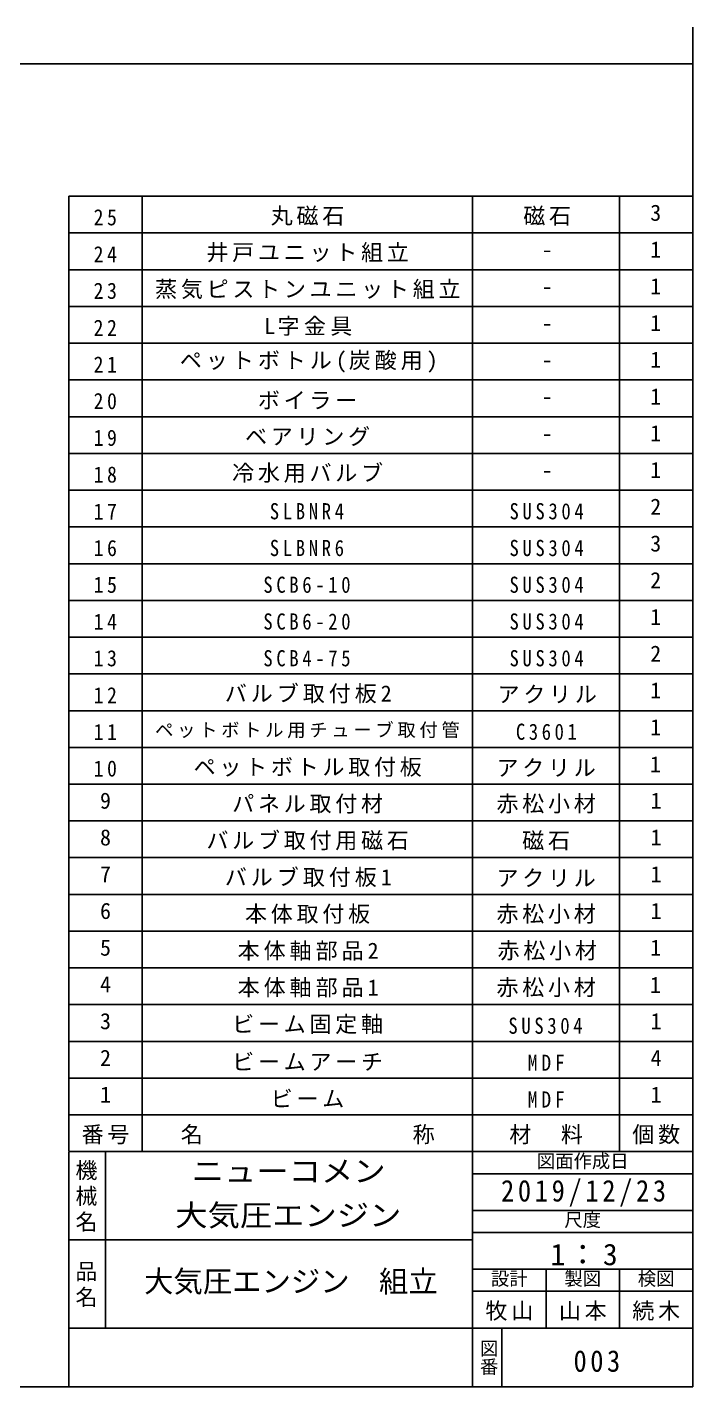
# Model space of a CAD drawing. Units: millimetres on the paper, enlarged 3 times. Extents: x -550 to 390, y -280 to 274.
# Drawn here: x 118 to 390, y -280 to 274 of the extents above; entities that cross this region are included whole.
import ezdxf
from ezdxf.enums import TextEntityAlignment as Align

# ---------------------------------------------------------------- set-up
doc = ezdxf.new("R2010")
doc.units = ezdxf.units.MM
doc.header["$LTSCALE"] = 3
doc.layers.add('0-7_表題欄内文字', color=7, linetype='Continuous', lineweight=25)
doc.layers.add('0-F_輪郭線・表題欄', color=7, linetype='Continuous', lineweight=25)
doc.styles.add('@ＭＳ ゴシック', font='')
doc.styles.add('ＭＳ ゴシック', font='')
doc.styles.get('@ＭＳ ゴシック').set_extended_font_data('@MS Gothic')
doc.styles.get('ＭＳ ゴシック').set_extended_font_data('MS Gothic')

msp = doc.modelspace()

# ---------------------------------------------------------------- linework, layer by layer
at = {"layer": '0-7_表題欄内文字'}
for p, q in [((300, -109.5), (300, -79.5)), ((300, -184.5), (300, -154.5)), ((135, -184.5), (135, -169.5))]:
    msp.add_line(p, q, dxfattribs=at)
at = {"layer": '0-F_輪郭線・表題欄'}
for p, q in [((390, 274.5), (390, -280.5)), ((390, 259.5), (-390, 259.5)), ((135, 205.5), (390, 205.5)), ((165, -64.5), (165, 205.5)), ((300, -79.5), (300, 205.5)), ((360, -94.5), (360, 205.5)), ((135, 190.5), (390, 190.5)), ((135, 175.5), (390, 175.5)), ((135, 175.5), (390, 175.5)), ((135, 175.5), (390, 175.5)), ((135, 175.5), (390, 175.5)), ((135, 175.5), (390, 175.5)), ((135, 160.5), (390, 160.5)), ((135, 160.5), (390, 160.5)), ((135, 160.5), (390, 160.5)), ((135, 160.5), (390, 160.5)), ((135, 160.5), (390, 160.5)), ((135, 145.5), (390, 145.5)), ((135, 145.5), (390, 145.5)), ((135, 145.5), (390, 145.5)), ((135, 145.5), (390, 145.5)), ((135, 130.5), (390, 130.5)), ((135, 130.5), (390, 130.5)), ((135, 130.5), (390, 130.5)), ((135, 130.5), (390, 130.5)), ((135, 115.5), (390, 115.5)), ((135, 115.5), (390, 115.5)), ((135, 115.5), (390, 115.5)), ((135, 115.5), (390, 115.5)), ((135, 100.5), (390, 100.5)), ((135, 100.5), (390, 100.5)), ((135, 100.5), (390, 100.5)), ((135, 100.5), (390, 100.5)), ((135, 85.5), (390, 85.5)), ((135, 85.5), (390, 85.5)), ((135, 85.5), (390, 85.5)), ((135, 85.5), (390, 85.5)), ((135, 70.5), (390, 70.5)), ((135, 70.5), (390, 70.5)), ((135, 70.5), (390, 70.5)), ((135, 70.5), (390, 70.5)), ((135, 55.5), (390, 55.5)), ((135, 55.5), (390, 55.5)), ((135, 55.5), (390, 55.5)), ((135, 40.5), (390, 40.5)), ((135, 40.5), (390, 40.5)), ((135, 40.5), (390, 40.5)), ((135, 25.5), (390, 25.5)), ((135, 25.5), (390, 25.5)), ((135, 25.5), (390, 25.5)), ((135, 10.5), (390, 10.5)), ((135, -64.5), (135, 10.5)), ((135, 10.5), (390, 10.5)), ((165, -79.5), (165, 10.5)), ((135, -4.5), (390, -4.5)), ((135, -4.5), (390, -4.5)), ((135, -94.5), (135, -4.5)), ((135, -19.5), (390, -19.5)), ((165, -109.5), (165, -19.5)), ((135, -34.5), (390, -34.5)), ((135, -49.5), (390, -49.5)), ((135, -64.5), (390, -64.5)), ((135, -79.5), (390, -79.5)), ((135, -79.5), (390, -79.5)), ((135, -169.5), (135, -94.5)), ((135, -94.5), (390, -94.5)), ((165, -184.5), (165, -94.5)), ((300, -154.5), (300, -94.5)), ((360, -184.5), (360, -94.5)), ((135, -109.5), (390, -109.5)), ((135, -124.5), (390, -124.5)), ((135, -139.5), (390, -139.5)), ((135, -154.5), (390, -154.5)), ((135, -169.5), (390, -169.5)), ((135, -184.5), (390, -184.5)), ((135, -280.5), (135, -184.659)), ((150, -256.5), (150, -184.5)), ((300, -280.5), (300, -184.5)), ((300, -193.5), (390, -193.5)), ((300, -208.5), (390, -208.5)), ((135, -220.5), (300, -220.5)), ((300, -217.5), (390, -217.5)), ((300, -232.5), (390, -232.5)), ((330, -256.5), (330, -232.5)), ((360, -256.5), (360, -232.5)), ((300, -241.5), (390, -241.5)), ((135, -256.5), (390, -256.5)), ((312, -280.5), (312, -256.5)), ((-390, -280.5), (390, -280.5))]:
    msp.add_line(p, q, dxfattribs=at)
msp.add_lwpolyline([(135, -49.5), (135, 199.44), (135, 205.5)], dxfattribs=at)

# ---------------------------------------------------------------- texts
at = {"layer": '0-7_表題欄内文字', "style": 'ＭＳ ゴシック'}
for s, height, p in [('3', 6.598, (372.591, 193.5)), ('-', 6.598, (328.198, 178.5)), ('1', 6.598, (372.591, 178.5)), ('-', 6.598, (328.198, 163.5)), ('1', 6.598, (372.591, 163.5)), ('1', 6.598, (372.591, 148.5)), ('-', 6.598, (328.198, 148.5)), ('1', 6.598, (372.591, 133.5)), ('-', 6.598, (328.198, 133.5)), ('-', 6.598, (328.198, 118.5)), ('1', 6.598, (372.591, 118.5)), ('1', 6.598, (372.591, 103.5)), ('-', 6.598, (328.198, 103.5)), ('1', 6.598, (372.591, 88.5)), ('-', 6.598, (328.198, 88.5)), ('2', 6.598, (372.591, 73.5)), ('3', 6.598, (372.591, 58.5)), ('2', 6.598, (372.591, 43.5)), ('1', 6.598, (372.591, 28.5)), ('2', 6.598, (372.591, 13.5)), ('1', 6.598, (372.591, -1.5)), ('1', 6.598, (372.591, -16.5)), ('1', 6.598, (372.467, -31.662)), ('9', 6.598, (147.75, -46.5)), ('1', 6.598, (372.75, -46.5)), ('8', 6.598, (147.75, -61.5)), ('1', 6.598, (372.75, -61.5)), ('7', 6.598, (147.75, -76.5)), ('1', 6.598, (372.75, -76.5)), ('5', 6.598, (147.75, -106.5)), ('1', 6.598, (372.591, -106.5)), ('4', 6.598, (147.75, -121.5)), ('1', 6.598, (372.467, -121.662)), ('3', 6.598, (147.75, -136.5)), ('1', 6.598, (372.75, -136.5)), ('2', 6.598, (147.75, -151.5)), ('4', 6.598, (372.75, -151.5)), ('1', 6.598, (147.75, -166.5)), ('1', 6.598, (372.75, -166.5)), ('大気圧エンジン\u3000組立', 8.798, (165.75, -244.5))]:
    msp.add_text(s, height=height, dxfattribs=at).set_placement(p, align=Align.BOTTOM_LEFT)
at = {"layer": '0-7_表題欄内文字', "style": 'ＭＳ ゴシック', "width": 1.1}
for s, p in [('ニューコメン', (185.25, -199.5)), ('大気圧エンジン', (178.5, -217.5))]:
    msp.add_text(s, height=8.798, dxfattribs=at).set_placement(p, align=Align.BOTTOM_LEFT)
at = {"layer": '0-7_表題欄内文字', "color": 4, "style": 'ＭＳ ゴシック'}
for s, p in [('図面作成日', (326.25, -192.75)), ('尺度', (337.5, -216.75)), ('設計', (307.5, -240.75)), ('製図', (337.5, -240.75)), ('検図', (367.5, -240.75))]:
    msp.add_text(s, height=5.499, dxfattribs=at).set_placement(p, align=Align.BOTTOM_LEFT)
at = {"layer": '0-7_表題欄内文字', "color": 4, "style": '@ＭＳ ゴシック'}
msp.add_text('図番', height=5.499, rotation=270, dxfattribs=at).set_placement((302.25, -261), align=Align.BOTTOM_LEFT)
at = {"layer": '0-7_表題欄内文字', "attachment_point": 7, "style": 'ＭＳ ゴシック'}
for s, insert, char_height in [('\\T1.36;\\W0.9;25', (145.125, 193.5), 6.598), ('\\T1.17;丸磁石', (217.5, 193.5), 6.598), ('\\T1.17;磁石', (320.698, 193.5), 6.598), ('\\T1.36;\\W0.9;24', (145.125, 178.5), 6.598), ('\\T1.17;井戸ユニット組立', (191.25, 178.5), 6.598), ('\\T1.36;\\W0.9;23', (145.125, 163.5), 6.598), ('\\T1.17;蒸気ピストンユニット組立', (170.25, 163.5), 6.598), ('\\T1.2;L字金具', (214.875, 148.5), 6.598), ('\\T1.36;\\W0.9;22', (145.125, 148.5), 6.598), ('\\T1.36;\\W0.9;21', (145.125, 133.5), 6.598), ('\\T1.18;ペットボトル(炭酸用)', (180.375, 133.5), 6.598), ('\\T1.36;\\W0.9;20', (145.125, 118.5), 6.598), ('\\T1.17;ボイラー', (212.25, 118.5), 6.598), ('\\T1.17;ベアリング', (207, 103.5), 6.598), ('\\T1.36;\\W0.9;19', (145.125, 103.5), 6.598), ('\\T1.36;\\W0.9;18', (145.125, 88.5), 6.598), ('\\T1.17;冷水用バルブ', (201.75, 88.5), 6.598), ('\\T1.36;\\W0.9;17', (145.125, 73.5), 6.598), ('\\T1.39;\\W0.85;SLBNR4', (217.125, 73.5), 6.598), ('\\T1.39;\\W0.85;SUS304', (315.073, 73.5), 6.598), ('\\T1.36;\\W0.9;16', (145.125, 58.5), 6.598), ('\\T1.39;\\W0.85;SLBNR6', (217.125, 58.5), 6.598), ('\\T1.39;\\W0.85;SUS304', (315.073, 58.5), 6.598), ('\\T1.36;\\W0.9;15', (145.125, 43.5), 6.598), ('\\T1.39;\\W0.85;SCB6-10', (214.5, 43.5), 6.598), ('\\T1.39;\\W0.85;SUS304', (315.073, 43.5), 6.598), ('\\T1.36;\\W0.9;14', (145.125, 28.5), 6.598), ('\\T1.39;\\W0.85;SCB6-20', (214.5, 28.5), 6.598), ('\\T1.39;\\W0.85;SUS304', (315.073, 28.5), 6.598), ('\\T1.36;\\W0.9;13', (145.125, 13.5), 6.598), ('\\T1.39;\\W0.85;SCB4-75', (214.5, 13.5), 6.598), ('\\T1.39;\\W0.85;SUS304', (315.073, 13.5), 6.598), ('\\T1.18;バルブ取付板2', (198.75, -1.5), 6.598), ('\\T1.17;アクリル', (310.198, -1.5), 6.598), ('\\T1.36;\\W0.9;12', (145.125, -1.5), 6.598), ('\\T1.36;\\W0.9;11', (145.125, -16.5), 6.598), ('\\T1.2;ペットボトル用チューブ取付管', (170.25, -15.75), 5.499), ('\\T1.38;\\W0.85;C3601', (317.698, -16.5), 6.598), ('\\T1.36;\\W0.9;10', (145.125, -31.5), 6.598), ('\\T1.17;ペットボトル取付板', (186, -31.5), 6.598), ('\\T1.17;アクリル', (309.75, -31.5), 6.598), ('\\T1.17;パネル取付材', (201.75, -46.5), 6.598), ('\\T1.17;赤松小材', (309.75, -46.5), 6.598), ('\\T1.17;バルブ取付用磁石', (191.25, -61.5), 6.598), ('\\T1.17;磁石', (320.25, -61.5), 6.598), ('\\T1.18;バルブ取付板1', (198.75, -76.5), 6.598), ('\\T1.17;アクリル', (309.75, -76.5), 6.598), ('\\T1.18;本体軸部品2', (204, -106.5), 6.598), ('\\T1.17;赤松小材', (310.198, -106.5), 6.598), ('\\T1.18;本体軸部品1', (204, -121.5), 6.598), ('\\T1.17;赤松小材', (309.75, -121.5), 6.598), ('\\T1.17;ビーム固定軸', (201.75, -136.5), 6.598), ('\\T1.39;\\W0.85;SUS304', (314.625, -136.5), 6.598), ('\\T1.17;ビームアーチ', (201.75, -151.5), 6.598), ('\\T1.38;\\W0.9;MDF', (322.5, -151.5), 6.598), ('\\T1.17;ビーム', (217.5, -166.5), 6.598), ('\\T1.38;\\W0.9;MDF', (322.5, -166.5), 6.598), ('\\T1.17;番号', (140.25, -181.5), 6.598), ('\\T1.17;名\u3000\u3000\u3000\u3000\u3000\u3000\u3000\u3000称', (180.75, -181.5), 6.598), ('\\T1.17;材\u3000料', (315, -181.5), 6.598), ('\\T1.17;個数', (365.25, -181.5), 6.598), ('\\T1.28;\\W0.9;2019/12/23', (311.625, -207), 8.798), ('\\T1.19;1：3', (331.875, -231), 8.798), ('\\T1.17;牧山', (305.25, -253.5), 6.598), ('\\T1.17;山本', (335.25, -253.5), 6.598), ('\\T1.17;続木', (365.25, -253.5), 6.598), ('\\T1.27;\\W0.9;003', (341.25, -274.5), 8.798)]:
    msp.add_mtext(s, dxfattribs=dict(at, insert=insert, char_height=char_height))
at = {"layer": '0-7_表題欄内文字', "char_height": 6.598, "attachment_point": 7, "rotation": 270, "style": '@ＭＳ ゴシック'}
for s, insert in [('\\T1.17;機械名', (138, -187.5)), ('\\T1.17;品名', (138, -228.75))]:
    msp.add_mtext(s, dxfattribs=dict(at, insert=insert))
at = {"layer": '0-F_輪郭線・表題欄', "style": 'ＭＳ ゴシック'}
for s, p in [('6', (147.75, -91.5)), ('1', (372.75, -91.5))]:
    msp.add_text(s, height=6.598, dxfattribs=at).set_placement(p, align=Align.BOTTOM_LEFT)
at = {"layer": '0-F_輪郭線・表題欄', "char_height": 6.598, "attachment_point": 7, "style": 'ＭＳ ゴシック'}
for s, insert in [('\\T1.17;本体取付板', (207, -91.5)), ('\\T1.17;赤松小材', (309.75, -91.5))]:
    msp.add_mtext(s, dxfattribs=dict(at, insert=insert))

doc.saveas('drawing.dxf')
